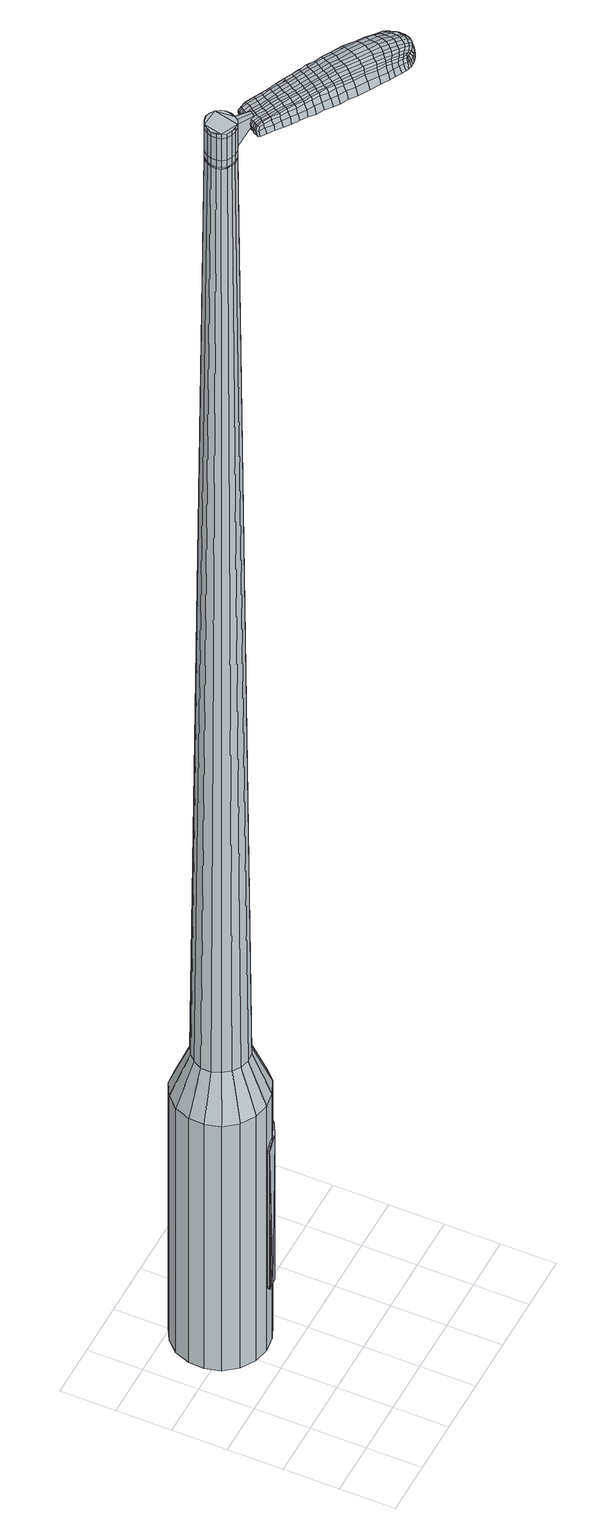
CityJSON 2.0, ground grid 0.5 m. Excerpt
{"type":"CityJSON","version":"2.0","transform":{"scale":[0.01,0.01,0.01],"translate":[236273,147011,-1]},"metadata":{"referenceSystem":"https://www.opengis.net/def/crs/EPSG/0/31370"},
"CityObjects":{
"object1":{"type":"GenericCityObject","attributes":{"cluster":532,"mean_distance_to_centroid":0.19,"new_centroid_x":236273.63,"new_centroid_y":147012.61,"mean_distance_to_camera":8.47,"H1":17.25,"H2":17.88,"Z_final":111.28,"cluster2":-1,"proj_x":236271.82,"proj_y":147015.42,"id_line":56192,"bearing_l":57.24,"distance":3.34,"orientation":"right","G_obj":327.24},"geometry":[{"type":"MultiSurface","lod":"2","boundaries":[[[0,1,2,3]],[[1,4,5,2]],[[4,6,7,5]],[[6,8,9,7]],[[8,10,11,9]],[[10,12,13,11]],[[12,14,15,13]],[[14,16,17,15]],[[16,18,19,17]],[[18,20,21,19]],[[20,22,23,21]],[[22,24,25,23]],[[24,26,27,25]],[[26,28,29,27]],[[28,30,31,29]],[[30,32,33,31]],[[32,34,35,33]],[[34,0,3,35]],[[36,37,38,39]],[[38,40,41,42]],[[41,43,42]],[[42,44,45,46]],[[45,47,46]],[[46,48,49,50]],[[49,51,50]],[[42,46,50,38]],[[50,52,39,38]],[[53,36,39]],[[2,5,7,35]],[[7,9,11,15]],[[11,13,15]],[[15,17,19,23]],[[19,21,23]],[[23,25,27,31]],[[27,29,31]],[[15,23,31,7]],[[31,33,35,7]],[[3,2,35]],[[1,0,54,55]],[[0,34,56,54]],[[34,32,57,56]],[[32,30,58,57]],[[30,28,59,58]],[[28,26,60,59]],[[26,24,61,60]],[[24,22,62,61]],[[22,20,63,62]],[[20,18,64,63]],[[18,16,65,64]],[[16,14,66,65]],[[14,12,67,66]],[[12,10,68,67]],[[10,8,69,68]],[[8,6,70,69]],[[6,4,71,70]],[[4,1,55,71]],[[55,54,72,73]],[[54,56,74,72]],[[56,57,75,74]],[[57,58,76,75]],[[58,59,77,76]],[[59,60,78,77]],[[60,61,79,78]],[[61,62,80,79]],[[62,63,81,80]],[[63,64,82,81]],[[64,65,83,82]],[[65,66,84,83]],[[66,67,85,84]],[[67,68,86,85]],[[68,69,87,86]],[[69,70,88,87]],[[70,71,89,88]],[[71,55,73,89]],[[72,90,91,92]],[[93,94,90,72]],[[75,95,94,93]],[[96,97,95,75]],[[77,98,97,96]],[[99,100,98,77]],[[101,102,100,99]],[[103,104,102,101]],[[105,106,104,103]],[[82,107,106,105]],[[83,108,107,82]],[[84,109,108,83]],[[85,110,109,84]],[[111,112,110,85]],[[87,113,112,111]],[[88,114,113,87]],[[115,116,114,88]],[[92,91,116,115]],[[117,118,119,120]],[[121,117,120,122]],[[123,121,122,124]],[[125,123,124,126]],[[127,125,126,128]],[[129,127,128,130]],[[131,129,130,132]],[[133,131,132,134]],[[135,133,134,136]],[[137,135,136,138]],[[139,137,138,140]],[[141,139,140,142]],[[143,141,142,144]],[[145,143,144,146]],[[147,145,146,148]],[[149,147,148,150]],[[73,72,92]],[[74,93,72]],[[74,75,93]],[[76,96,75]],[[76,77,96]],[[78,99,77]],[[78,79,101,99]],[[79,80,103,101]],[[80,81,105,103]],[[81,82,105]],[[86,111,85]],[[86,87,111]],[[89,115,88]],[[89,73,92,115]],[[151,91,90]],[[151,152,116,91]],[[152,114,116]],[[153,112,113]],[[153,110,112]],[[154,106,107]],[[154,155,104,106]],[[155,156,102,104]],[[156,157,100,102]],[[157,98,100]],[[158,97,98]],[[158,95,97]],[[159,94,95]],[[159,90,94]],[[39,52,149,160]],[[151,90,161,150]],[[53,39,160,118]],[[90,159,119,161]],[[36,53,118,117]],[[159,95,120,119]],[[37,36,117,121]],[[95,158,122,120]],[[38,37,121,123]],[[158,98,124,122]],[[40,38,123,125]],[[98,157,126,124]],[[41,40,125,127]],[[157,156,128,126]],[[43,41,127,129]],[[156,155,130,128]],[[42,43,129,131]],[[155,154,132,130]],[[44,42,131,133]],[[154,107,134,132]],[[45,44,133,135]],[[107,108,136,134]],[[47,45,135,137]],[[108,109,138,136]],[[46,47,137,139]],[[109,110,140,138]],[[48,46,139,141]],[[110,153,142,140]],[[49,48,141,143]],[[153,113,144,142]],[[51,49,143,145]],[[113,114,146,144]],[[50,51,145,147]],[[114,152,148,146]],[[52,50,147,149]],[[152,151,150,148]],[[149,150,162,163]],[[150,161,164,162]],[[161,119,165,164]],[[119,118,166,165]],[[118,160,167,166]],[[160,149,163,167]],[[168,169,170,171]],[[172,168,171,173]],[[168,172,174,175]],[[169,168,175,176]],[[177,178,179,180]],[[181,177,180,182]],[[177,181,183,184]],[[178,177,184,185]],[[186,187,188,189]],[[190,186,189,191]],[[186,190,192,193]],[[187,186,193,194]],[[195,196,197,198]],[[199,195,198,200]],[[195,199,201,202]],[[196,195,202,203]],[[204,205,206,207]],[[208,204,207,209]],[[204,208,210,211]],[[205,204,211,212]],[[213,214,215,216]],[[217,213,216,218]],[[213,217,219,220]],[[214,213,220,221]],[[222,223,224,225]],[[214,222,225,215]],[[222,214,221,226]],[[223,222,226,227]],[[228,229,230,231]],[[223,228,231,224]],[[228,223,227,232]],[[229,228,232,233]],[[234,172,173,235]],[[229,234,235,230]],[[234,229,233,236]],[[172,234,236,174]],[[237,238,239,240]],[[241,237,240,242]],[[237,241,243,244]],[[238,237,244,245]],[[246,247,248,249]],[[238,246,249,239]],[[246,238,245,250]],[[247,246,250,251]],[[252,253,254,255]],[[247,252,255,248]],[[252,247,251,256]],[[253,252,256,257]],[[258,259,260,261]],[[253,258,261,254]],[[258,253,257,262]],[[259,258,262,263]],[[264,169,176,265]],[[259,264,265,260]],[[264,259,263,266]],[[169,264,266,170]],[[267,268,269,270]],[[271,267,270,272]],[[267,271,273,274]],[[268,267,274,275]],[[276,277,278,279]],[[268,276,279,269]],[[276,268,275,280]],[[277,276,280,281]],[[282,283,284,285]],[[277,282,285,278]],[[282,277,281,286]],[[283,282,286,287]],[[288,181,182,289]],[[283,288,289,284]],[[288,283,287,290]],[[181,288,290,183]],[[291,292,293,294]],[[295,291,294,296]],[[291,295,297,298]],[[292,291,298,299]],[[300,301,302,303]],[[292,300,303,293]],[[300,292,299,304]],[[301,300,304,305]],[[306,307,308,309]],[[301,306,309,302]],[[306,301,305,310]],[[307,306,310,311]],[[312,313,314,315]],[[307,312,315,308]],[[312,307,311,316]],[[313,312,316,317]],[[318,178,185,319]],[[313,318,319,314]],[[318,313,317,320]],[[178,318,320,179]],[[321,207,206,322]],[[323,321,322,324]],[[321,323,325,326]],[[207,321,326,209]],[[327,323,324,328]],[[329,327,328,330]],[[327,329,331,332]],[[323,327,332,325]],[[333,329,330,334]],[[335,333,334,336]],[[333,335,337,338]],[[329,333,338,331]],[[339,335,336,340]],[[341,339,340,342]],[[339,341,343,344]],[[335,339,344,337]],[[345,341,342,346]],[[196,345,346,197]],[[345,196,203,347]],[[341,345,347,343]],[[348,349,194,193]],[[350,348,193,192]],[[348,350,351,352]],[[349,348,352,353]],[[354,355,353,352]],[[356,354,352,351]],[[354,356,357,358]],[[355,354,358,359]],[[360,361,359,358]],[[362,360,358,357]],[[360,362,363,364]],[[361,360,364,365]],[[366,367,365,364]],[[368,366,364,363]],[[366,368,201,199]],[[367,366,199,200]],[[369,370,371,372]],[[271,369,372,273]],[[369,271,272,373]],[[370,369,373,374]],[[375,190,191,376]],[[370,375,376,371]],[[375,370,374,377]],[[190,375,377,192]],[[378,379,380,381]],[[217,378,381,219]],[[378,217,218,382]],[[379,378,382,383]],[[384,385,386,387]],[[379,384,387,380]],[[384,379,383,388]],[[385,384,388,389]],[[390,187,194,391]],[[385,390,391,386]],[[390,385,389,392]],[[187,390,392,188]],[[393,394,395,396]],[[175,393,396,176]],[[393,175,174,397]],[[394,393,397,398]],[[399,400,401,402]],[[394,399,402,395]],[[399,394,398,403]],[[400,399,403,404]],[[405,198,197,406]],[[400,405,406,401]],[[405,400,404,407]],[[198,405,407,200]],[[408,409,410,411]],[[180,408,411,182]],[[408,180,179,412]],[[409,408,412,413]],[[414,202,201,415]],[[409,414,415,410]],[[414,409,413,416]],[[202,414,416,203]],[[417,418,419,420]],[[295,417,420,297]],[[417,295,296,421]],[[418,417,421,422]],[[423,208,209,424]],[[418,423,424,419]],[[423,418,422,425]],[[208,423,425,210]],[[426,427,428,429]],[[241,426,429,243]],[[426,241,242,430]],[[427,426,430,431]],[[432,433,434,435]],[[427,432,435,428]],[[432,427,431,436]],[[433,432,436,437]],[[438,205,212,439]],[[433,438,439,434]],[[438,433,437,440]],[[205,438,440,206]],[[441,442,431,430]],[[240,441,430,242]],[[441,240,239,443]],[[442,441,443,444]],[[445,446,437,436]],[[442,445,436,431]],[[445,442,444,447]],[[446,445,447,448]],[[449,322,206,440]],[[446,449,440,437]],[[449,446,448,450]],[[322,449,450,324]],[[451,452,453,454]],[[298,451,454,299]],[[451,298,297,420]],[[452,451,420,419]],[[455,326,325,456]],[[452,455,456,453]],[[455,452,419,424]],[[326,455,424,209]],[[457,458,444,443]],[[249,457,443,239]],[[457,249,248,459]],[[458,457,459,460]],[[461,462,448,447]],[[458,461,447,444]],[[461,458,460,463]],[[462,461,463,464]],[[465,328,324,450]],[[462,465,450,448]],[[465,462,464,466]],[[328,465,466,330]],[[467,468,469,470]],[[304,467,470,305]],[[467,304,299,454]],[[468,467,454,453]],[[471,332,331,472]],[[468,471,472,469]],[[471,468,453,456]],[[332,471,456,325]],[[473,474,460,459]],[[255,473,459,248]],[[473,255,254,475]],[[474,473,475,476]],[[477,478,464,463]],[[474,477,463,460]],[[477,474,476,479]],[[478,477,479,480]],[[481,334,330,466]],[[478,481,466,464]],[[481,478,480,482]],[[334,481,482,336]],[[483,484,485,486]],[[310,483,486,311]],[[483,310,305,470]],[[484,483,470,469]],[[487,338,337,488]],[[484,487,488,485]],[[487,484,469,472]],[[338,487,472,331]],[[489,490,476,475]],[[261,489,475,254]],[[489,261,260,491]],[[490,489,491,492]],[[493,494,480,479]],[[490,493,479,476]],[[493,490,492,495]],[[494,493,495,496]],[[497,340,336,482]],[[494,497,482,480]],[[497,494,496,498]],[[340,497,498,342]],[[499,500,501,502]],[[316,499,502,317]],[[499,316,311,486]],[[500,499,486,485]],[[503,344,343,504]],[[500,503,504,501]],[[503,500,485,488]],[[344,503,488,337]],[[505,506,492,491]],[[265,505,491,260]],[[505,265,176,396]],[[506,505,396,395]],[[507,508,496,495]],[[506,507,495,492]],[[507,506,395,402]],[[508,507,402,401]],[[509,346,342,498]],[[508,509,498,496]],[[509,508,401,406]],[[346,509,406,197]],[[510,511,413,412]],[[320,510,412,179]],[[510,320,317,502]],[[511,510,502,501]],[[512,347,203,416]],[[511,512,416,413]],[[512,511,501,504]],[[347,512,504,343]],[[513,514,374,373]],[[270,513,373,272]],[[513,270,269,515]],[[514,513,515,516]],[[517,350,192,377]],[[514,517,377,374]],[[517,514,516,518]],[[350,517,518,351]],[[519,520,521,522]],[[220,519,522,221]],[[519,220,219,381]],[[520,519,381,380]],[[523,524,525,526]],[[520,523,526,521]],[[523,520,380,387]],[[524,523,387,386]],[[527,349,353,528]],[[524,527,528,525]],[[527,524,386,391]],[[349,527,391,194]],[[529,530,516,515]],[[279,529,515,269]],[[529,279,278,531]],[[530,529,531,532]],[[533,356,351,518]],[[530,533,518,516]],[[533,530,532,534]],[[356,533,534,357]],[[535,536,537,538]],[[226,535,538,227]],[[535,226,221,522]],[[536,535,522,521]],[[539,540,541,542]],[[536,539,542,537]],[[539,536,521,526]],[[540,539,526,525]],[[543,355,359,544]],[[540,543,544,541]],[[543,540,525,528]],[[355,543,528,353]],[[545,546,532,531]],[[285,545,531,278]],[[545,285,284,547]],[[546,545,547,548]],[[549,362,357,534]],[[546,549,534,532]],[[549,546,548,550]],[[362,549,550,363]],[[551,552,553,554]],[[232,551,554,233]],[[551,232,227,538]],[[552,551,538,537]],[[555,556,557,558]],[[552,555,558,553]],[[555,552,537,542]],[[556,555,542,541]],[[559,361,365,560]],[[556,559,560,557]],[[559,556,541,544]],[[361,559,544,359]],[[561,562,548,547]],[[289,561,547,284]],[[561,289,182,411]],[[562,561,411,410]],[[563,368,363,550]],[[562,563,550,548]],[[563,562,410,415]],[[368,563,415,201]],[[564,565,398,397]],[[236,564,397,174]],[[564,236,233,554]],[[565,564,554,553]],[[566,567,404,403]],[[565,566,403,398]],[[566,565,553,558]],[[567,566,558,557]],[[568,367,200,407]],[[567,568,407,404]],[[568,567,557,560]],[[367,568,560,365]],[[569,570,571,572]],[[572,571,573,574]],[[575,573,571,576]],[[576,571,570,577]],[[578,579,580,581]],[[581,580,582,583]],[[584,582,580,585]],[[585,580,579,586]],[[587,588,589,590]],[[590,589,591,592]],[[593,591,589,594]],[[594,589,588,595]],[[596,597,598,599]],[[599,598,600,601]],[[602,600,598,603]],[[603,598,597,604]],[[605,606,607,608]],[[608,607,609,610]],[[611,609,607,612]],[[612,607,606,613]],[[614,615,616,617]],[[617,616,618,619]],[[620,618,616,621]],[[621,616,615,622]],[[623,624,625,626]],[[626,625,615,614]],[[622,615,625,627]],[[627,625,624,628]],[[629,630,631,632]],[[632,631,624,623]],[[628,624,631,633]],[[633,631,630,634]],[[574,573,635,636]],[[636,635,630,629]],[[634,630,635,637]],[[637,635,573,575]],[[638,639,640,641]],[[641,640,642,643]],[[644,642,640,645]],[[645,640,639,646]],[[647,648,649,650]],[[650,649,639,638]],[[646,639,649,651]],[[651,649,648,652]],[[653,654,655,656]],[[656,655,648,647]],[[652,648,655,657]],[[657,655,654,658]],[[659,660,661,662]],[[662,661,654,653]],[[658,654,661,663]],[[663,661,660,664]],[[577,570,665,666]],[[666,665,660,659]],[[664,660,665,667]],[[667,665,570,569]],[[668,669,670,671]],[[671,670,672,673]],[[674,672,670,675]],[[675,670,669,676]],[[677,678,679,680]],[[680,679,669,668]],[[676,669,679,681]],[[681,679,678,682]],[[683,684,685,686]],[[686,685,678,677]],[[682,678,685,687]],[[687,685,684,688]],[[583,582,689,690]],[[690,689,684,683]],[[688,684,689,691]],[[691,689,582,584]],[[692,693,694,695]],[[695,694,696,697]],[[698,696,694,699]],[[699,694,693,700]],[[701,702,703,704]],[[704,703,693,692]],[[700,693,703,705]],[[705,703,702,706]],[[707,708,709,710]],[[710,709,702,701]],[[706,702,709,711]],[[711,709,708,712]],[[713,714,715,716]],[[716,715,708,707]],[[712,708,715,717]],[[717,715,714,718]],[[586,579,719,720]],[[720,719,714,713]],[[718,714,719,721]],[[721,719,579,578]],[[605,608,722,723]],[[723,722,724,725]],[[726,724,722,727]],[[727,722,608,610]],[[725,724,728,729]],[[729,728,730,731]],[[732,730,728,733]],[[733,728,724,726]],[[731,730,734,735]],[[735,734,736,737]],[[738,736,734,739]],[[739,734,730,732]],[[737,736,740,741]],[[741,740,742,743]],[[744,742,740,745]],[[745,740,736,738]],[[743,742,746,747]],[[747,746,597,596]],[[604,597,746,748]],[[748,746,742,744]],[[595,749,750,594]],[[594,750,751,593]],[[752,751,750,753]],[[753,750,749,754]],[[754,755,756,753]],[[753,756,757,752]],[[758,757,756,759]],[[759,756,755,760]],[[760,761,762,759]],[[759,762,763,758]],[[764,763,762,765]],[[765,762,761,766]],[[766,767,768,765]],[[765,768,769,764]],[[602,769,768,600]],[[600,768,767,601]],[[770,771,772,773]],[[773,772,672,674]],[[673,672,772,774]],[[774,772,771,775]],[[592,591,776,777]],[[777,776,771,770]],[[775,771,776,778]],[[778,776,591,593]],[[779,780,781,782]],[[782,781,618,620]],[[619,618,781,783]],[[783,781,780,784]],[[785,786,787,788]],[[788,787,780,779]],[[784,780,787,789]],[[789,787,786,790]],[[595,588,791,792]],[[792,791,786,785]],[[790,786,791,793]],[[793,791,588,587]],[[794,795,796,797]],[[797,796,576,577]],[[575,576,796,798]],[[798,796,795,799]],[[800,801,802,803]],[[803,802,795,794]],[[799,795,802,804]],[[804,802,801,805]],[[596,599,806,807]],[[807,806,801,800]],[[805,801,806,808]],[[808,806,599,601]],[[809,810,811,812]],[[812,811,581,583]],[[578,581,811,813]],[[813,811,810,814]],[[602,603,815,816]],[[816,815,810,809]],[[814,810,815,817]],[[817,815,603,604]],[[818,819,820,821]],[[821,820,696,698]],[[696,820,697]],[[697,820,819,822]],[[610,609,823,824]],[[824,823,819,818]],[[822,819,823,825]],[[825,823,609,611]],[[826,827,828]],[[828,827,642,644]],[[643,642,827,829]],[[830,831,832,833]],[[833,832,827,826]],[[829,827,832,834]],[[834,832,831,835]],[[613,606,836,837]],[[837,836,831,830]],[[835,831,836,838]],[[838,836,606,605]],[[839,840,829]],[[829,840,641,643]],[[638,641,840,841]],[[841,840,839,842]],[[835,843,844,834]],[[834,844,839,829]],[[842,839,844,845]],[[845,844,843,846]],[[605,723,847,838]],[[838,847,843,835]],[[846,843,847,848]],[[848,847,723,725]],[[849,850,851,852]],[[852,851,699,700]],[[698,699,851,821]],[[821,851,850,818]],[[726,727,853,854]],[[854,853,850,849]],[[818,850,853,824]],[[824,853,727,610]],[[842,855,856,841]],[[841,856,650,638]],[[647,650,856,857]],[[856,855,857]],[[846,858,859,845]],[[845,859,855,842]],[[857,855,859,860]],[[860,859,858,861]],[[725,729,862,848]],[[848,862,858,846]],[[861,858,862,863]],[[863,862,729,731]],[[864,865,866,867]],[[867,866,705,706]],[[700,705,866,852]],[[852,866,865,849]],[[732,733,868,869]],[[869,868,865,864]],[[849,865,868,854]],[[854,868,733,726]],[[857,870,656,647]],[[653,656,870,871]],[[871,870,872]],[[861,873,874,860]],[[860,874,870,857]],[[872,870,874,875]],[[875,874,873,876]],[[731,735,877,863]],[[863,877,873,861]],[[876,873,877,878]],[[878,877,735,737]],[[879,880,881,882]],[[882,881,711,712]],[[706,711,881,867]],[[867,881,880,864]],[[738,739,883,884]],[[884,883,880,879]],[[864,880,883,869]],[[869,883,739,732]],[[872,885,886,871]],[[871,886,662,653]],[[659,662,886,887]],[[887,886,885,888]],[[876,889,890,875]],[[875,890,885,872]],[[888,885,890,891]],[[891,890,889,892]],[[737,741,893,878]],[[878,893,889,876]],[[892,889,893,894]],[[894,893,741,743]],[[895,896,897,898]],[[898,897,717,718]],[[712,717,897,882]],[[882,897,896,879]],[[744,745,899,900]],[[900,899,896,895]],[[879,896,899,884]],[[884,899,745,738]],[[888,901,887]],[[887,901,666,659]],[[577,666,901,797]],[[797,901,794]],[[892,902,903,891]],[[891,903,901,888]],[[794,901,903,803]],[[803,903,902,800]],[[743,747,904,894]],[[894,904,902,892]],[[800,902,904,807]],[[807,904,747,596]],[[814,905,906,813]],[[813,906,721,578]],[[718,721,906,898]],[[898,906,905,895]],[[604,748,907,817]],[[817,907,905,814]],[[895,905,907,900]],[[900,907,748,744]],[[775,908,909,774]],[[774,909,671,673]],[[668,671,909,910]],[[910,909,908,911]],[[593,751,912,778]],[[778,912,908,775]],[[911,908,912,913]],[[913,912,751,752]],[[914,915,916,917]],[[917,916,621,622]],[[620,621,916,782]],[[782,916,915,779]],[[918,919,920,921]],[[921,920,915,914]],[[779,915,920,788]],[[788,920,919,785]],[[754,749,922,923]],[[923,922,919,918]],[[785,919,922,792]],[[792,922,749,595]],[[911,924,925,910]],[[910,925,680,668]],[[677,680,925,926]],[[926,925,924,927]],[[752,757,928,913]],[[913,928,924,911]],[[927,924,928,929]],[[929,928,757,758]],[[930,931,932,933]],[[933,932,627,628]],[[622,627,932,917]],[[917,932,931,914]],[[934,935,936,937]],[[937,936,931,930]],[[914,931,936,921]],[[921,936,935,918]],[[760,755,938,939]],[[939,938,935,934]],[[918,935,938,923]],[[923,938,755,754]],[[927,940,941,926]],[[926,941,686,677]],[[683,686,941,942]],[[942,941,940,943]],[[758,763,944,929]],[[929,944,940,927]],[[943,940,944,945]],[[945,944,763,764]],[[946,947,948,949]],[[949,948,633,634]],[[628,633,948,933]],[[933,948,947,930]],[[950,951,952,953]],[[953,952,947,946]],[[930,947,952,937]],[[937,952,951,934]],[[766,761,954,955]],[[955,954,951,950]],[[934,951,954,939]],[[939,954,761,760]],[[943,956,957,942]],[[942,957,690,683]],[[583,690,957,812]],[[812,957,956,809]],[[764,769,958,945]],[[945,958,956,943]],[[809,956,958,816]],[[816,958,769,602]],[[799,959,960,798]],[[798,960,637,575]],[[634,637,960,949]],[[949,960,959,946]],[[805,961,962,804]],[[804,962,959,799]],[[946,959,962,953]],[[953,962,961,950]],[[601,767,963,808]],[[808,963,961,805]],[[950,961,963,955]],[[955,963,767,766]],[[569,572,171,170]],[[572,574,173,171]],[[584,585,184,183]],[[585,586,185,184]],[[587,590,189,188]],[[590,592,191,189]],[[611,612,211,210]],[[612,613,212,211]],[[614,617,216,215]],[[617,619,218,216]],[[623,626,225,224]],[[626,614,215,225]],[[629,632,231,230]],[[632,623,224,231]],[[574,636,235,173]],[[636,629,230,235]],[[644,645,244,243]],[[645,646,245,244]],[[646,651,250,245]],[[651,652,251,250]],[[652,657,256,251]],[[657,658,257,256]],[[658,663,262,257]],[[663,664,263,262]],[[664,667,266,263]],[[667,569,170,266]],[[674,675,274,273]],[[675,676,275,274]],[[676,681,280,275]],[[681,682,281,280]],[[682,687,286,281]],[[687,688,287,286]],[[688,691,290,287]],[[691,584,183,290]],[[692,695,294,293]],[[695,697,296,294]],[[701,704,303,302]],[[704,692,293,303]],[[707,710,309,308]],[[710,701,302,309]],[[713,716,315,314]],[[716,707,308,315]],[[586,720,319,185]],[[720,713,314,319]],[[770,773,372,371]],[[773,674,273,372]],[[592,777,376,191]],[[777,770,371,376]],[[619,783,382,218]],[[783,784,383,382]],[[784,789,388,383]],[[789,790,389,388]],[[790,793,392,389]],[[793,587,188,392]],[[697,421,296]],[[697,822,422,421]],[[822,825,425,422]],[[825,611,210,425]],[[826,828,429,428]],[[828,644,243,429]],[[830,833,435,434]],[[833,826,428,435]],[[613,837,439,212]],[[837,830,434,439]],[[964,965,966,967]],[[968,969,967,966]],[[970,971,972,973]],[[974,975,976,977]],[[965,978,979,966]],[[980,968,966,979]],[[981,970,973,982]],[[983,984,975,974]],[[978,985,986,979]],[[986,987,980,979]],[[988,981,982,989]],[[990,984,983,991]],[[985,992,993,986]],[[993,994,987,986]],[[995,988,989,996]],[[997,990,991,998]],[[999,1000,1001,1002]],[[1003,1004,1000,999]],[[1003,1005,1006,1004]],[[1005,1007,1008,1006]],[[1009,1010,1011,1012]],[[1013,1014,1010,1009]],[[1015,1016,1014,1013]],[[1017,1018,1016,1015]],[[1012,1001,1000,1009]],[[1009,1000,1004,1013]],[[1004,1006,1015,1013]],[[1006,1008,1017,1015]],[[973,972,969,968]],[[982,973,968,980]],[[987,989,982,980]],[[994,996,989,987]],[[974,977,971,970]],[[983,974,970,981]],[[991,983,981,988]],[[998,991,988,995]],[[975,999,1002,976]],[[984,1003,999,975]],[[1005,1003,984,990]],[[1007,1005,990,997]],[[1019,1020,1021,1022]],[[1021,1023,1024,1025]],[[1021,1025,1026,1027]],[[1021,1027,1022]],[[1028,1019,1022,1029]],[[1030,1029,1022,1031]],[[1032,1031,1022]],[[1033,1021,1020,1034]],[[1035,1033,1034,1036]],[[1037,1035,1036,1038]],[[1039,1037,1038,1040]],[[1041,1039,1040,1042]],[[1042,1043,1044,1045]],[[1042,1045,1046,1047]],[[1042,1047,1048,1049]],[[1048,1050,1051,1052]],[[1048,1052,1053,1054]],[[1048,1054,1049]],[[1042,1049,1041]],[[1055,1056,1020,1019]],[[1057,1058,1023,1021]],[[1059,1060,1032,1022]],[[1056,1061,1034,1020]],[[1062,1057,1021,1033]],[[1061,1063,1036,1034]],[[1064,1062,1033,1035]],[[1063,1065,1038,1036]],[[1066,1064,1035,1037]],[[1065,1067,1040,1038]],[[1068,1066,1037,1039]],[[1067,1069,1042,1040]],[[1070,1068,1039,1041]],[[1069,1071,1043,1042]],[[1072,1073,1050,1048]],[[1074,1070,1041,1049]],[[1044,1043,1071,1075]],[[1045,1044,1075,1076]],[[1046,1045,1076,1077]],[[1047,1046,1077,1078]],[[1048,1047,1078,1072]],[[1079,1055,1019,1028]],[[1080,1079,1028,1029]],[[1081,1080,1029,1030]],[[1082,1081,1030,1031]],[[1060,1082,1031,1032]],[[1024,1023,1058,1083]],[[1051,1050,1073,1084]],[[1025,1024,1083,1085]],[[1026,1025,1085,1086]],[[1027,1026,1086,1087]],[[1022,1027,1087,1059]],[[1052,1051,1084,1088]],[[1053,1052,1088,1089]],[[1054,1053,1089,1090]],[[1049,1054,1090,1074]]]}]}
},
"vertices":[
[101,138,384],[91,127,384],[91,127,96],[101,138,96],[77,121,384],[77,121,96],[63,119,384],[63,119,96],[49,122,384],[49,122,96],[36,130,384],[36,130,96],[27,142,384],[27,142,96],[23,156,384],[23,156,96],[24,170,384],[24,170,96],[29,184,384],[29,184,96],[39,195,384],[39,195,96],[52,202,384],[52,202,96],[67,203,384],[67,203,96],[81,200,384],[81,200,96],[94,192,384],[94,192,96],[103,180,384],[103,180,96],[107,166,384],[107,166,96],[106,152,384],[106,152,96],[78,163,1524],[77,167,1524],[74,171,1524],[76,154,1524],[70,174,1524],[66,175,1524],[57,172,1524],[61,174,1524],[54,168,1524],[52,164,1524],[53,155,1524],[52,159,1524],[56,151,1524],[60,149,1524],[69,148,1524],[64,148,1524],[73,150,1524],[78,158,1524],[86,147,429],[80,141,429],[89,156,429],[90,164,429],[87,173,429],[82,180,429],[75,184,429],[66,186,429],[57,185,429],[50,181,429],[44,175,429],[40,167,429],[40,158,429],[43,150,429],[48,143,429],[55,138,429],[64,136,429],[72,137,429],[76,154,1483],[73,150,1483],[78,158,1483],[78,163,1483],[77,167,1483],[74,171,1483],[70,174,1483],[66,175,1483],[61,174,1483],[57,172,1483],[54,168,1483],[52,164,1483],[52,159,1483],[53,155,1483],[56,151,1483],[60,149,1483],[64,148,1483],[69,148,1483],[76,154,1485],[73,151,1485],[73,151,1483],[77,158,1483],[77,158,1485],[78,163,1485],[76,167,1483],[76,167,1485],[74,171,1485],[70,173,1483],[70,173,1485],[66,174,1483],[66,174,1485],[61,173,1483],[61,173,1485],[57,171,1483],[57,171,1485],[54,168,1485],[52,164,1485],[52,159,1485],[53,155,1485],[56,152,1483],[56,152,1485],[60,149,1485],[64,148,1485],[69,149,1483],[69,149,1485],[78,163,1519],[78,158,1519],[78,158,1493],[78,163,1493],[77,167,1519],[77,167,1493],[74,171,1519],[74,171,1493],[70,174,1519],[70,174,1493],[66,175,1519],[66,175,1493],[61,174,1519],[61,174,1493],[57,172,1519],[57,172,1493],[54,168,1519],[54,168,1493],[52,164,1519],[52,164,1493],[52,159,1519],[52,159,1493],[53,155,1519],[53,155,1493],[56,151,1519],[56,151,1493],[60,149,1519],[60,149,1493],[64,148,1519],[64,148,1493],[69,148,1519],[69,148,1493],[73,150,1519],[73,150,1493],[73,150,1485],[69,148,1485],[56,151,1485],[57,172,1485],[61,174,1485],[66,175,1485],[70,174,1485],[77,167,1485],[78,158,1485],[76,154,1519],[76,154,1493],[90,141,1513],[90,141,1518],[92,144,1513],[94,146,1513],[94,146,1518],[92,144,1518],[144,87,1519],[138,91,1518],[138,89,1509],[144,85,1510],[151,82,1519],[151,80,1510],[151,84,1526],[144,89,1525],[138,93,1525],[165,119,1519],[159,123,1518],[157,122,1525],[163,119,1525],[172,115,1519],[171,114,1526],[174,116,1510],[167,120,1510],[161,124,1509],[217,65,1519],[215,62,1519],[216,61,1513],[218,65,1513],[218,69,1519],[219,69,1513],[217,70,1524],[216,66,1524],[214,63,1524],[155,105,1530],[148,109,1529],[147,106,1529],[153,102,1530],[162,100,1531],[160,97,1531],[164,103,1530],[157,108,1530],[150,112,1529],[87,149,1512],[85,146,1512],[86,146,1517],[88,148,1517],[88,151,1512],[89,150,1517],[89,151,1506],[87,148,1506],[86,146,1506],[194,56,1519],[191,58,1519],[191,56,1512],[194,55,1512],[197,56,1518],[197,54,1512],[196,57,1522],[195,57,1523],[192,59,1524],[187,60,1519],[182,63,1519],[182,61,1512],[187,58,1512],[187,61,1524],[182,64,1525],[177,65,1519],[170,70,1519],[170,68,1511],[177,64,1511],[177,67,1526],[170,71,1526],[161,76,1519],[161,74,1510],[161,78,1526],[84,131,1513],[90,126,1513],[90,128,1518],[84,132,1517],[80,134,1512],[81,134,1516],[80,133,1506],[84,129,1507],[90,125,1507],[96,122,1514],[102,117,1515],[102,119,1520],[96,123,1519],[96,120,1507],[102,116,1507],[108,113,1515],[114,108,1516],[114,110,1522],[108,114,1521],[108,111,1508],[114,107,1508],[120,104,1517],[126,100,1517],[126,102,1524],[120,106,1523],[120,102,1508],[126,98,1509],[132,95,1518],[132,97,1524],[132,93,1509],[214,86,1519],[212,88,1519],[211,87,1524],[213,85,1523],[216,84,1518],[215,84,1522],[217,85,1512],[216,87,1512],[213,89,1512],[208,91,1519],[203,95,1519],[202,94,1525],[207,90,1524],[209,92,1512],[205,95,1512],[198,98,1519],[192,103,1519],[190,102,1526],[197,97,1526],[200,99,1511],[194,103,1511],[182,109,1519],[181,108,1526],[184,109,1510],[100,156,1513],[107,152,1513],[108,153,1507],[102,156,1507],[95,159,1512],[97,159,1506],[96,157,1516],[99,155,1517],[106,152,1518],[114,149,1514],[120,145,1515],[122,145,1507],[115,149,1507],[112,148,1519],[119,144,1520],[127,141,1515],[133,138,1516],[135,138,1508],[128,142,1508],[125,141,1521],[132,137,1522],[140,134,1517],[146,130,1517],[148,131,1509],[141,135,1508],[138,133,1523],[144,130,1524],[152,127,1518],[154,127,1509],[151,126,1524],[92,145,1519],[91,143,1519],[98,141,1520],[97,139,1520],[100,143,1520],[94,147,1519],[105,137,1522],[103,135,1522],[111,133,1523],[109,131,1523],[113,135,1523],[106,139,1521],[117,129,1524],[116,126,1524],[123,125,1525],[122,122,1525],[125,128,1525],[119,132,1524],[130,121,1526],[128,118,1526],[136,117,1527],[134,114,1527],[138,120,1527],[132,124,1526],[142,113,1528],[140,110,1528],[144,116,1528],[213,68,1527],[211,64,1527],[214,71,1526],[211,74,1527],[209,70,1528],[207,67,1528],[204,73,1529],[202,70,1529],[206,77,1528],[200,81,1530],[198,77,1530],[196,74,1530],[192,81,1531],[190,78,1531],[194,85,1530],[186,90,1531],[184,86,1531],[182,83,1531],[173,93,1531],[171,90,1531],[175,97,1531],[217,82,1518],[218,79,1519],[219,79,1513],[218,83,1513],[216,82,1523],[216,79,1523],[218,74,1519],[219,74,1513],[217,75,1524],[199,55,1518],[202,55,1518],[201,57,1523],[198,57,1523],[199,54,1513],[202,54,1513],[205,56,1519],[209,57,1519],[208,58,1524],[204,57,1523],[206,55,1513],[210,57,1513],[212,59,1519],[211,60,1524],[213,59,1513],[144,90,1528],[146,92,1528],[140,96,1528],[139,95,1527],[151,85,1528],[153,87,1529],[147,94,1529],[149,97,1530],[143,101,1529],[141,98,1528],[155,89,1529],[157,92,1530],[151,100,1530],[145,104,1529],[159,94,1531],[162,118,1528],[161,115,1529],[168,111,1529],[170,113,1528],[156,121,1527],[155,119,1528],[159,112,1529],[167,107,1530],[153,116,1528],[93,159,1512],[92,157,1512],[93,156,1517],[94,157,1517],[94,159,1506],[93,157,1506],[90,154,1512],[91,153,1517],[91,154,1506],[79,136,1512],[80,138,1512],[80,136,1506],[79,135,1506],[80,136,1517],[81,137,1517],[81,140,1512],[82,142,1512],[83,141,1506],[81,139,1506],[82,139,1517],[83,141,1517],[84,144,1512],[84,143,1506],[85,144,1517],[84,133,1519],[85,134,1519],[91,129,1520],[91,130,1520],[87,136,1519],[88,138,1519],[93,132,1520],[94,134,1520],[89,141,1519],[96,136,1520],[98,155,1519],[97,153,1519],[104,149,1520],[105,151,1520],[96,150,1519],[102,146,1520],[97,124,1521],[98,126,1521],[103,120,1522],[104,122,1522],[99,128,1521],[100,130,1521],[105,124,1522],[106,126,1523],[102,132,1522],[108,128,1523],[111,147,1521],[110,145,1521],[117,142,1522],[118,143,1522],[108,143,1521],[115,139,1522],[109,116,1523],[110,117,1523],[115,111,1524],[116,113,1524],[111,119,1523],[113,122,1524],[117,115,1525],[119,118,1525],[114,124,1524],[120,120,1525],[124,140,1523],[123,138,1523],[129,134,1524],[131,136,1524],[121,135,1524],[127,131,1525],[121,107,1525],[122,109,1525],[127,103,1526],[128,105,1526],[123,111,1526],[125,113,1526],[129,107,1527],[131,109,1527],[126,116,1526],[133,112,1527],[137,132,1525],[136,130,1525],[142,127,1526],[143,128,1526],[134,127,1526],[140,123,1527],[133,99,1527],[134,100,1527],[135,103,1527],[137,105,1528],[139,108,1528],[150,125,1527],[148,123,1527],[146,120,1528],[214,83,1525],[214,81,1525],[211,86,1526],[211,83,1526],[215,76,1526],[211,79,1527],[196,58,1525],[199,58,1525],[195,60,1526],[193,59,1525],[202,59,1525],[205,60,1526],[202,62,1527],[199,61,1526],[208,62,1526],[205,64,1527],[207,89,1526],[207,86,1527],[202,92,1527],[202,90,1528],[206,82,1528],[201,86,1529],[189,62,1526],[191,62,1527],[185,66,1528],[183,65,1527],[194,64,1527],[197,65,1528],[191,69,1529],[188,67,1528],[199,68,1528],[193,71,1530],[197,96,1528],[196,94,1529],[190,100,1528],[189,98,1529],[195,90,1529],[188,94,1530],[178,68,1528],[180,69,1528],[173,73,1529],[171,72,1528],[182,71,1529],[185,73,1530],[177,78,1530],[175,75,1530],[187,75,1530],[180,80,1531],[180,107,1529],[179,105,1529],[177,101,1530],[161,79,1528],[163,80,1529],[165,82,1530],[167,85,1530],[169,87,1531],[139,91,1509],[139,93,1518],[145,89,1518],[145,87,1509],[152,84,1519],[152,82,1510],[152,86,1525],[145,91,1525],[139,95,1525],[156,121,1525],[158,121,1518],[164,118,1518],[162,117,1525],[171,113,1519],[170,113,1525],[173,114,1510],[166,118,1509],[160,122,1509],[214,63,1513],[213,63,1519],[215,66,1519],[216,66,1513],[216,70,1519],[217,69,1513],[215,70,1524],[214,67,1524],[212,64,1524],[147,106,1528],[149,109,1528],[155,105,1529],[153,102,1529],[162,100,1529],[161,97,1529],[164,103,1529],[157,108,1529],[151,112,1528],[88,145,1516],[87,145,1512],[88,147,1512],[89,147,1516],[90,150,1512],[91,149,1516],[91,150,1506],[89,147,1506],[88,145,1506],[192,58,1512],[192,60,1519],[195,58,1518],[195,57,1512],[197,57,1518],[197,56,1512],[197,59,1522],[195,59,1523],[192,61,1523],[183,62,1512],[183,64,1519],[188,62,1519],[188,60,1512],[188,63,1524],[183,66,1525],[171,69,1511],[171,71,1519],[178,67,1519],[178,65,1511],[178,69,1525],[171,73,1526],[162,77,1519],[162,76,1510],[162,79,1526],[91,129,1518],[91,128,1513],[85,132,1513],[85,133,1517],[81,135,1512],[82,135,1515],[81,134,1506],[85,131,1506],[91,126,1507],[103,120,1520],[103,119,1514],[97,123,1514],[97,125,1519],[98,122,1507],[104,117,1507],[115,112,1522],[115,110,1516],[109,114,1515],[109,116,1521],[110,113,1508],[116,108,1508],[127,103,1523],[127,101,1517],[121,106,1516],[121,107,1522],[122,104,1508],[128,99,1508],[133,97,1517],[133,99,1524],[133,95,1509],[209,86,1523],[210,87,1519],[213,85,1518],[212,84,1523],[214,83,1518],[213,83,1522],[216,84,1512],[214,85,1512],[212,87,1512],[201,92,1525],[202,93,1519],[207,90,1519],[205,89,1524],[208,90,1512],[204,94,1512],[189,100,1526],[191,101,1519],[197,96,1519],[196,96,1525],[199,97,1511],[193,101,1511],[181,107,1519],[180,106,1526],[183,108,1510],[108,151,1507],[106,151,1513],[100,154,1513],[101,155,1506],[95,157,1512],[96,157,1506],[95,155,1515],[99,154,1517],[105,150,1518],[121,144,1507],[119,143,1514],[113,147,1514],[114,147,1507],[112,146,1519],[118,143,1520],[134,136,1508],[132,136,1516],[126,140,1515],[127,140,1508],[124,139,1521],[131,135,1522],[147,129,1508],[145,129,1517],[139,132,1516],[141,133,1508],[137,131,1522],[144,128,1523],[151,125,1517],[153,126,1509],[150,124,1524],[93,144,1518],[92,142,1518],[99,141,1519],[97,138,1519],[100,143,1519],[94,147,1518],[105,137,1520],[104,134,1520],[111,133,1521],[110,130,1521],[113,135,1521],[107,139,1520],[118,129,1523],[116,126,1523],[124,125,1524],[122,122,1524],[126,127,1524],[119,131,1523],[130,121,1525],[129,118,1525],[136,117,1526],[135,114,1526],[138,119,1526],[132,123,1525],[143,113,1527],[141,110,1527],[144,115,1527],[210,65,1526],[212,68,1526],[213,72,1525],[210,74,1526],[209,70,1526],[207,67,1526],[201,71,1528],[203,74,1528],[205,77,1527],[199,81,1528],[197,78,1529],[195,75,1529],[189,79,1530],[191,81,1530],[193,85,1529],[186,90,1530],[184,86,1530],[182,83,1530],[171,90,1530],[173,93,1530],[175,96,1530],[217,79,1513],[216,79,1518],[215,82,1518],[216,82,1512],[214,82,1523],[214,79,1523],[216,74,1519],[217,74,1513],[215,75,1523],[200,59,1523],[201,57,1518],[199,57,1518],[198,59,1523],[199,56,1512],[201,56,1512],[207,60,1523],[208,59,1519],[204,58,1519],[204,59,1523],[205,57,1513],[208,58,1513],[211,61,1519],[210,62,1524],[211,60,1513],[140,96,1527],[146,92,1527],[145,91,1527],[140,96,1526],[152,87,1527],[153,87,1528],[144,101,1528],[150,97,1528],[148,94,1528],[142,99,1527],[155,90,1528],[157,92,1529],[151,100,1529],[145,104,1528],[159,95,1529],[168,110,1528],[161,115,1527],[162,116,1527],[169,112,1527],[155,120,1526],[155,119,1527],[159,111,1528],[166,107,1528],[153,115,1527],[94,155,1516],[94,156,1512],[94,157,1512],[95,156,1516],[95,156,1506],[92,153,1512],[93,152,1516],[93,153,1506],[82,135,1506],[81,136,1512],[81,135,1506],[82,136,1516],[85,140,1506],[84,141,1512],[83,138,1512],[83,137,1506],[84,138,1516],[85,140,1516],[86,143,1512],[86,142,1506],[86,143,1516],[86,134,1518],[86,133,1518],[92,129,1519],[92,130,1519],[89,138,1518],[87,136,1518],[93,132,1519],[95,134,1519],[90,140,1518],[96,136,1519],[104,149,1519],[98,152,1518],[99,153,1518],[105,150,1519],[96,150,1518],[102,146,1519],[98,126,1520],[98,125,1520],[104,121,1521],[101,130,1520],[99,128,1520],[106,123,1521],[107,126,1521],[102,132,1520],[108,128,1521],[117,141,1521],[111,145,1520],[111,146,1520],[118,142,1521],[109,142,1520],[115,138,1521],[110,117,1522],[116,112,1523],[116,113,1523],[113,122,1522],[112,119,1522],[118,115,1523],[119,117,1524],[115,124,1523],[121,120,1524],[130,133,1523],[123,137,1522],[124,138,1522],[130,135,1523],[121,134,1522],[128,130,1523],[122,109,1524],[122,108,1524],[128,104,1525],[128,105,1525],[125,113,1525],[124,111,1524],[130,107,1525],[132,109,1526],[127,116,1525],[133,112,1526],[142,126,1525],[136,130,1524],[137,131,1524],[143,127,1525],[134,127,1524],[140,123,1525],[134,100,1526],[138,105,1527],[136,103,1526],[139,108,1527],[149,122,1526],[149,123,1526],[147,119,1526],[213,80,1524],[212,83,1524],[210,85,1525],[210,83,1525],[213,76,1525],[210,78,1525],[195,61,1525],[199,60,1524],[196,60,1524],[193,61,1525],[202,63,1526],[205,61,1525],[202,60,1524],[198,62,1525],[208,63,1525],[204,65,1526],[206,86,1526],[205,88,1526],[201,91,1526],[201,89,1527],[206,82,1526],[200,85,1527],[185,67,1527],[191,64,1526],[189,63,1526],[184,66,1526],[191,70,1528],[196,66,1527],[194,65,1526],[188,68,1527],[199,68,1527],[193,72,1528],[196,93,1527],[196,95,1527],[189,99,1527],[189,98,1528],[194,89,1528],[187,94,1529],[173,74,1528],[180,70,1527],[179,69,1527],[172,74,1527],[178,78,1529],[185,73,1529],[182,71,1528],[175,76,1528],[187,76,1529],[180,81,1530],[179,104,1528],[179,106,1528],[177,100,1529],[163,81,1528],[162,80,1528],[167,85,1529],[165,83,1529],[169,88,1530],[81,134,1508],[85,140,1508],[111,121,1509],[107,115,1509],[129,109,1510],[125,102,1510],[162,87,1512],[157,79,1512],[142,89,1511],[147,97,1511],[177,77,1513],[189,70,1514],[184,63,1514],[172,70,1513],[88,146,1508],[116,128,1509],[134,116,1510],[167,95,1512],[152,105,1511],[182,85,1513],[194,78,1514],[92,151,1508],[120,135,1509],[139,124,1510],[172,103,1512],[157,113,1511],[198,85,1514],[187,93,1513],[96,157,1508],[124,141,1509],[143,131,1510],[177,111,1512],[162,120,1511],[203,93,1514],[192,101,1513],[200,64,1514],[205,62,1514],[201,56,1514],[196,57,1514],[205,71,1514],[209,68,1514],[209,78,1514],[213,74,1514],[214,85,1514],[217,80,1514],[211,62,1515],[215,63,1515],[214,62,1515],[208,58,1515],[213,66,1515],[216,64,1515],[215,69,1515],[216,65,1515],[218,73,1515],[217,66,1515],[102,184,334],[104,180,334],[104,180,165],[96,192,171],[102,184,165],[100,187,165],[98,189,166],[97,190,167],[96,191,169],[100,187,334],[98,189,333],[97,190,332],[96,191,331],[96,192,328],[108,166,165],[108,166,334],[107,151,165],[107,151,334],[102,137,165],[102,137,334],[91,126,165],[91,126,334],[78,119,165],[78,119,334],[74,119,334],[70,118,334],[67,118,333],[65,117,332],[64,117,331],[64,117,328],[74,119,165],[64,117,171],[64,117,169],[65,117,167],[67,118,166],[70,118,165],[100,182,334],[102,179,334],[102,179,165],[100,182,165],[93,190,171],[93,190,328],[106,166,334],[106,166,165],[105,152,334],[105,152,165],[99,139,334],[99,139,165],[90,129,334],[90,129,165],[78,122,334],[78,122,165],[74,121,334],[64,120,328],[64,120,171],[74,121,165],[70,121,334],[67,121,333],[65,120,332],[64,120,331],[97,185,334],[96,187,333],[94,189,332],[94,190,331],[97,185,165],[64,120,169],[96,187,166],[94,189,167],[94,190,169],[65,120,167],[67,121,166],[70,121,165]
]}
